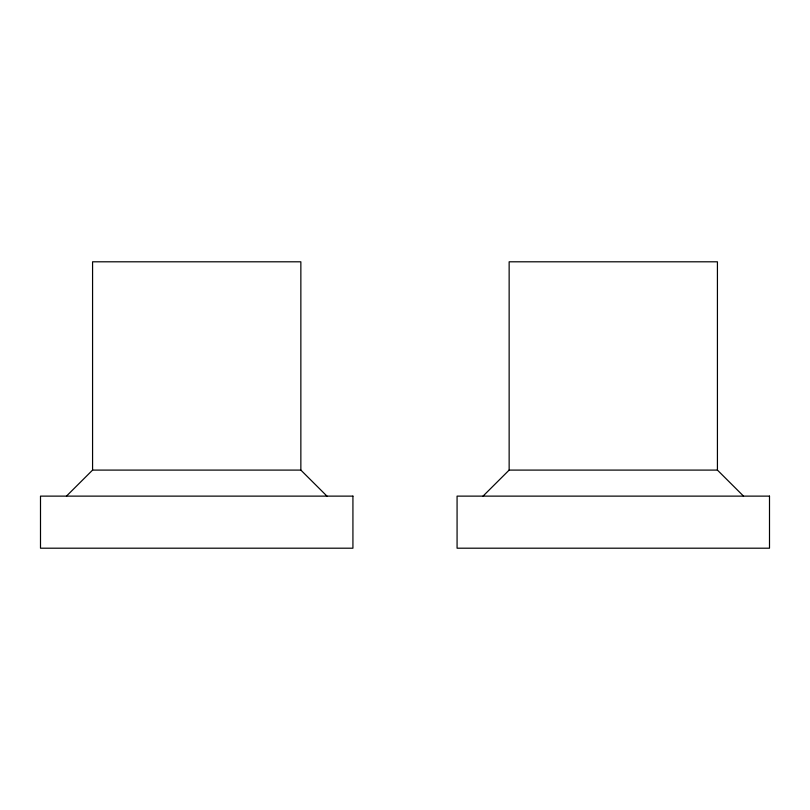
<?xml version="1.0" encoding="UTF-8"?>
<svg xmlns="http://www.w3.org/2000/svg" width="810" height="810" viewBox="0 0 810 810"><rect width="100%" height="100%" fill="white"/><g stroke="black" fill="none" stroke-linecap="round" stroke-linejoin="round"><path stroke-width="1.21" d="M66.46 496.125L92.573 470.094L300.854 470.094L326.977 496.125M483.023 496.125L509.146 470.094L717.427 470.094L743.539 496.125M717.427 470.094L717.427 261.802L509.146 261.802L509.146 470.094M300.854 470.094L300.854 261.802L92.573 261.802L92.573 470.094M352.927 496.125L40.5 496.125L40.5 548.198L352.927 548.198L352.927 496.125M769.5 496.125L457.073 496.125L457.073 548.198L769.5 548.198L769.5 496.125"/></g></svg>
